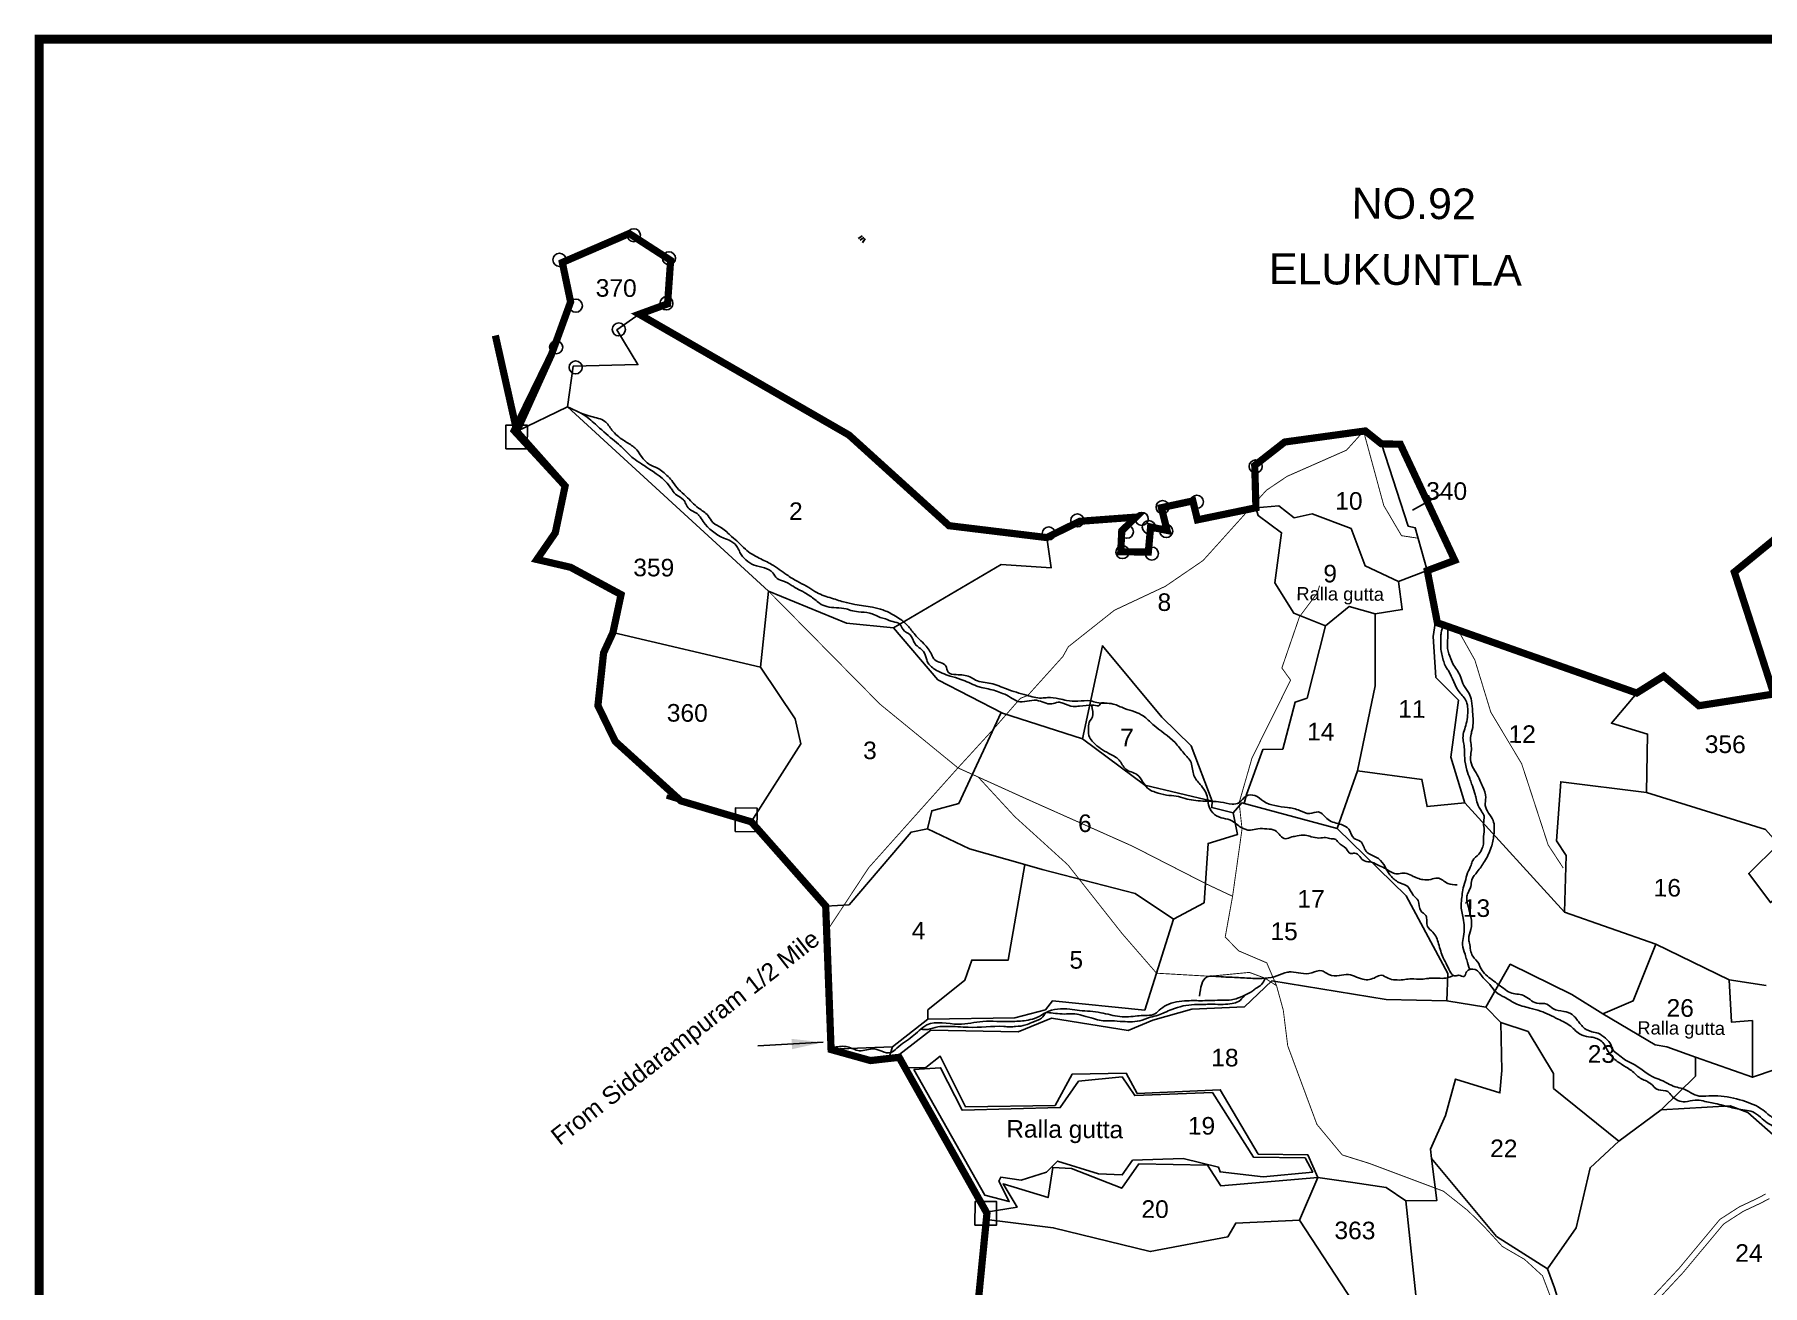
# Model space of a CAD drawing. Header units: feet. Extents: x 810988 to 816268, y 1577255 to 1582517.
# Drawn here: x 810988 to 812906, y 1581128 to 1582517 of the extents above; entities that cross this region are included whole.
import ezdxf
from ezdxf.enums import TextEntityAlignment as Align

# ---------------------------------------------------------------- set-up
doc = ezdxf.new("R2010")
doc.units = ezdxf.units.FT
doc.header["$LTSCALE"] = 15
doc.header["$MEASUREMENT"] = 0
doc.linetypes.add('HIDDEN2', pattern=[0.1875, 0.125, -0.0625])
for name, color, linetype in [('HILL', 17, 'Continuous'), ('PLOT', 7, 'Continuous'), ('PLOT NO', 7, 'Continuous'), ('ROADS', 6, 'HIDDEN2'), ('TANKS-STREAM', 4, 'Continuous'), ('TEXT', 1, 'Continuous'), ('VILLAGE STONES', 240, 'Continuous')]:
    doc.layers.add(name, color=color, linetype=linetype)
doc.layers.add('VILLAGE BOUNDRY', color=5, linetype='HIDDEN2', lineweight=100)
doc.styles.get("Standard").update_dxf_attribs({"font": 'arial.ttf'})
doc.linetypes.add('DOTS', pattern='A,1e-06,-3,["●",Standard,S=3,R=0,X=-1.25,Y=-1.25],-3', length=6.000001)
doc.dimstyles.get("Standard").update_dxf_attribs({"dimtxt": 0.18, "dimasz": 35, "dimexe": 0.18, "dimexo": 0.0625, "dimgap": 0.09, "dimtad": 0, "dimtih": 1, "dimtoh": 1, "dimdec": 4, "dimzin": 0, "dimdsep": 46, "dimtxsty": 'Standard', "dimcen": 0.09, "dimadec": 0, "dimazin": 0, "dimtfac": 1, "dimtdec": 4, "dimtofl": 0, "dimtmove": 0, "dimatfit": 3, "dimfxl": 0, "dimtolj": 1, "dimtzin": 0, "dimarcsym": 0})

msp = doc.modelspace()

# ---------------------------------------------------------------- linework, layer by layer
at = {"layer": 'HILL', "linetype": 'Continuous'}
msp.add_lwpolyline([(811964.3, 1581367.8), (811993.9, 1581370), (812017.9, 1581322.8), (812126.7, 1581325.6), (812147, 1581355.2), (812195.4, 1581359.8), (812209.4, 1581339), (812295.6, 1581342.3), (812341.1, 1581270.8), (812398.4, 1581269.8), (812407, 1581254), (812352.1, 1581248.8), (812304.1, 1581254.2), (812302.5, 1581259.4), (812263, 1581269.3), (812207, 1581267.3), (812195.6, 1581251), (812169.1, 1581252), (812123.8, 1581266.3), (812111.5, 1581254), (812083.4, 1581245.2), (812060.7, 1581248.3), (812058.5, 1581244.1), (812070.2, 1581221.3), (812042.9, 1581228.4), (811964.3, 1581367.8)], dxfattribs=at)
at = {"layer": 'PLOT'}
for points in [[(811659.5, 1582206.6), (811634.6, 1582189.1), (811658, 1582150.7), (811586.3, 1582149.1), (811580, 1582103.9), (811523.4, 1582076.5)], [(811580, 1582103.9), (811803.1, 1581899), (811794, 1581814.8), (811630.3, 1581853.1)], [(812456.7, 1581699.7), (812476.3, 1581794), (812476.1, 1581874.1), (812506.3, 1581878.7), (812502, 1581910), (812534.1, 1581921.9), (812520.7, 1581969.6), (812512.9, 1581971.1), (812483.2, 1582062.7)], [(812502, 1581910), (812465.3, 1581927.2), (812449.6, 1581968.6), (812406.2, 1581984.9), (812386.2, 1581980.4), (812369.3, 1581994), (812343.9, 1581991.7)], [(812343.9, 1581991.7), (812346.4, 1581983.1), (812372.4, 1581964), (812364.8, 1581908.5), (812386, 1581874.6), (812421, 1581860.6), (812447.5, 1581882.1), (812476.1, 1581874.1)], [(811803.1, 1581899), (811889.5, 1581863.4), (811941.8, 1581858.3), (812061.3, 1581928.6), (812116.5, 1581924.9), (812111.8, 1581958.6)], [(812575.8, 1581663.6), (812560.3, 1581714.6), (812568.8, 1581778), (812543.6, 1581803.3), (812540.7, 1581848.8), (812544, 1581870.6)], [(811941.8, 1581858.3), (811991, 1581800.6), (812062.7, 1581763.6), (812151.6, 1581735), (812173.5, 1581838.5), (812239.5, 1581759.3), (812272, 1581727.3), (812295.3, 1581666.1), (812220.5, 1581683.6), (812151.6, 1581735)], [(812421, 1581860.6), (812400.7, 1581780.4), (812387.4, 1581775.7), (812373.6, 1581723.7), (812351.7, 1581723.3), (812333.5, 1581673.2), (812330.9, 1581663.5)], [(811794, 1581814.8), (811832.5, 1581757.5), (811838.9, 1581729.5), (811783.8, 1581643)], [(812686.2, 1581542.8), (812688.4, 1581605.5), (812677.6, 1581621.9), (812682.3, 1581687.5), (812777.3, 1581675.7), (812778.6, 1581740.5), (812738.5, 1581752.5), (812766.5, 1581786)], [(811866.4, 1581549.5), (811892.3, 1581550.8), (811961.2, 1581631.6), (811979.3, 1581635.1), (811984.2, 1581655.2), (812014.1, 1581663.2), (812061, 1581764.5)], [(812318.6, 1581653.1), (812328.4, 1581664.2), (812434, 1581635.5), (812456.7, 1581699.7), (812528.2, 1581690.1), (812533.8, 1581660), (812575.6, 1581663.9), (812686.2, 1581542.8), (812787.9, 1581507), (812762.7, 1581444.1), (812728.8, 1581429.6), (812694.5, 1581451.1), (812626.1, 1581484.8), (812599.1, 1581437.1), (812555.8, 1581444.3), (812556.8, 1581474.4), (812510.6, 1581560.9), (812434, 1581635.5)], [(812777.3, 1581675.7), (812909.3, 1581634.4), (812923.9, 1581618.2), (812890.8, 1581585.7), (812914.9, 1581553.3), (812961.2, 1581589.3), (812972.1, 1581561.4), (812981.6, 1581572.7), (813001.8, 1581572.9), (813007.7, 1581582.8), (813014, 1581563.4), (813029.3, 1581564.8), (813062.6, 1581549.5), (813062.8, 1581534), (813094.2, 1581530.4)], [(812252.5, 1581534.8), (812286.5, 1581553.1), (812290.9, 1581619), (812323.5, 1581629), (812318.6, 1581653.1), (812294.8, 1581658.8), (812295.3, 1581666.1)], [(811979.3, 1581635.1), (812026, 1581613.1), (812087.6, 1581595.7), (812068.8, 1581489.2), (812028.5, 1581489.5), (812021, 1581467.1), (811979.8, 1581434.1), (811979.7, 1581424), (811940.7, 1581393.3), (811936.5, 1581380.2)], [(811979.7, 1581424), (812076.2, 1581425.4), (812110.3, 1581434.1), (812118, 1581444.2), (812220.6, 1581433.9), (812252.5, 1581534.8), (812209.8, 1581563.5), (812106.6, 1581590.2), (812087.6, 1581595.7)], [(812787.9, 1581507), (812869.1, 1581467.6)], [(812555.8, 1581444.3), (812488.3, 1581445.8), (812361.7, 1581466.4), (812331.4, 1581437.7), (812272.8, 1581434.9), (812229.4, 1581422.9), (812202.1, 1581411.3), (812116.9, 1581425), (812079.9, 1581409.9), (811983.1, 1581411.6), (811947.3, 1581383.9), (811945, 1581381.1)], [(812910.3, 1581461.1), (812869.1, 1581467.6), (812871.7, 1581420.7), (812895, 1581422.2), (812895.2, 1581359.4), (812920.2, 1581367.8)], [(812044.7, 1581201.3), (812118.9, 1581192.2), (812226.6, 1581165.8), (812312.8, 1581182.2), (812321.5, 1581197.4), (812392.2, 1581200.8), (812412.8, 1581248.2), (812451.6, 1581242.4), (812488.4, 1581237), (812510.2, 1581222.2), (812544.6, 1581222.4), (812538.8, 1581269.1), (812537.5, 1581279.5), (812554.4, 1581317), (812565.3, 1581357.4), (812614.7, 1581342), (812616.9, 1581366.9), (812615.7, 1581420.1), (812599.1, 1581437.1)], [(812831.7, 1581381.7), (812800.1, 1581393), (812786.9, 1581395.5), (812728.8, 1581429.6)], [(812615.7, 1581420.1), (812645.9, 1581410.1), (812674.2, 1581363.5), (812674.3, 1581346.9), (812746.8, 1581288.3), (812714.7, 1581258.8), (812699.3, 1581192), (812667.4, 1581146.8), (812611, 1581182.5), (812538.8, 1581269.1)], [(811940.7, 1581393.3), (811872.3, 1581390.7)], [(811954.4, 1581370), (811977.4, 1581370.1), (811993.5, 1581382.6), (812021.5, 1581326.7), (812121, 1581328), (812139.9, 1581362.7), (812199.8, 1581363.9), (812212.2, 1581341.4), (812304.3, 1581345.5), (812346.4, 1581274), (812401.7, 1581273.1), (812412.8, 1581248.2), (812304.9, 1581238.8), (812290.1, 1581261.8), (812214.1, 1581263.3), (812194.9, 1581236.2), (812139.3, 1581258), (812118.4, 1581259.3), (812113.3, 1581225.8), (812063.3, 1581241), (812078.9, 1581215.1), (812044.6, 1581209.7)], [(812793.6, 1581323.1), (812831.8, 1581360.6), (812831.7, 1581381.7), (812895.2, 1581359.4)], [(812746.8, 1581288.3), (812793.6, 1581323.1), (812870.1, 1581327.7), (812889.7, 1581320.3), (812924.2, 1581290)], [(812510.2, 1581222.2), (812524.9, 1581082.7), (812451.9, 1581109.6), (812392.2, 1581200.8)], [(812915.9, 1581012.8), (812879.7, 1581023.6), (812799.8, 1580994.2), (812683.2, 1581045.8), (812689.3, 1581079.7), (812675.4, 1581125.7), (812667.4, 1581146.8)]]:
    msp.add_lwpolyline(points, dxfattribs=at)
at = {"layer": 'PLOT NO', "color": 5, "linetype": 'Continuous', "const_width": 10}
msp.add_lwpolyline([(816169.5, 1582512.2), (810993.4, 1582512.2), (810993.4, 1578018.7), (816169.5, 1578018.7)], close=True, dxfattribs=at)
at = {"layer": 'PLOT NO'}
msp.add_lwpolyline([(812517.8, 1581989), (812551, 1582007.5)], dxfattribs=at)
at = {"layer": 'ROADS', "linetype": 'HIDDEN2', "ltscale": 5, "const_width": 1}
for points in [[(812463.4, 1582076.7), (812444.5, 1582055.7), (812378.3, 1582026.5), (812355.5, 1582011.1), (812311.7, 1581962.5), (812306.8, 1581957), (812285.2, 1581933.1), (812243.4, 1581904.5), (812186.8, 1581877.9), (812135.6, 1581837.3), (812129.7, 1581826.6), (812090.7, 1581783.3), (812082.5, 1581780.1)], [(812524, 1581957.9), (812505.5, 1581960.7), (812485.8, 1581994.2), (812470.2, 1582051.6), (812463.4, 1582076.7)], [(811803.1, 1581899), (811926.6, 1581773.7), (812013.2, 1581702.9), (812090, 1581668.1), (812207, 1581615.9), (812289.5, 1581573.7), (812318, 1581560.3), (812328.5, 1581635), (812325.3, 1581664.2), (812339.6, 1581714), (812382.4, 1581800.3), (812372.7, 1581813.8), (812392.3, 1581870.8), (812412.1, 1581897.1), (812414.5, 1581905.2)], [(812685, 1581591.7), (812668.2, 1581617.4), (812656.3, 1581654), (812638.8, 1581707.6), (812604.6, 1581764.7), (812586.9, 1581822.6), (812568.2, 1581855.9)], [(811867.4, 1581521.1), (811914.2, 1581592.1), (812013.2, 1581702.9), (812052.3, 1581745.6), (812082.5, 1581780.1)], [(812318, 1581560.3), (812309.8, 1581515), (812324.8, 1581499.7), (812355.9, 1581486.4), (812366.8, 1581461), (812374.3, 1581433.7), (812379.2, 1581394.3), (812398.2, 1581343.1), (812411.6, 1581307), (812439.7, 1581273.1), (812469.8, 1581263.7), (812518.6, 1581245.4), (812551.9, 1581232.9), (812579, 1581211.4), (812596.3, 1581194.5), (812617.5, 1581171.4), (812642.1, 1581157.1), (812662, 1581138.9), (812676.1, 1581101.5)], [(812781.4, 1581112.7), (812813.8, 1581147.5), (812858.8, 1581201.5), (812880.5, 1581215.5), (812899.5, 1581224.4), (812909.6, 1581229.7)], [(812785.7, 1581107.8), (812818, 1581142.5), (812863.1, 1581196.5), (812884.8, 1581210.5), (812903.8, 1581219.4), (812913.9, 1581224.7)]]:
    msp.add_lwpolyline(points, dxfattribs=at)
at = {"layer": 'ROADS', "linetype": 'DOTS', "ltscale": 0.3, "const_width": 1}
msp.add_lwpolyline([(812035.6, 1581692.8), (812076.3, 1581648.7), (812135.3, 1581595.1), (812195.4, 1581518.9), (812233.6, 1581474.9), (812292.7, 1581471.5), (812336.6, 1581475.8), (812354.2, 1581469.3), (812366.8, 1581461)], dxfattribs=at)
at = {"layer": 'TANKS-STREAM'}
for points in [[(811580, 1582103.9), (811606, 1582093), (811621.3, 1582087.6), (811629.2, 1582078), (811641.9, 1582066.7), (811652.2, 1582060.1), (811656.8, 1582056), (811661.9, 1582048.7), (811670.9, 1582039.8), (811679.7, 1582035.7), (811685.8, 1582031.6), (811696.7, 1582020.3), (811703.2, 1582012), (811711.4, 1582004.4), (811725.2, 1581991.4), (811735.9, 1581982.8), (811741.1, 1581975.4), (811750.6, 1581969.5), (811762, 1581959.7), (811769.7, 1581953.2), (811777.3, 1581945.6), (811792.7, 1581935.7), (811806.4, 1581928.8), (811823.2, 1581917.3), (811834.9, 1581910.1), (811845.2, 1581904.6), (811854.5, 1581898.6), (811871.1, 1581891.9), (811886.3, 1581887.2), (811898.8, 1581884.4), (811918.3, 1581881.2), (811929.9, 1581878.3), (811942, 1581872.4), (811955.5, 1581862.8), (811963.3, 1581853.6), (811968.3, 1581847.7), (811975.5, 1581840.5), (811983.8, 1581829.1), (811987.5, 1581822.8), (811999.7, 1581816.1), (812002.4, 1581809.1), (812011.3, 1581806.4), (812026.4, 1581804), (812032.8, 1581800.4), (812049.8, 1581796.6), (812067.1, 1581790.5), (812089.4, 1581783.6), (812105.9, 1581780.4), (812112.7, 1581780.9), (812125.3, 1581779.7), (812133.8, 1581777.7), (812146.3, 1581776.9), (812160.5, 1581777.2), (812167.3, 1581775.5), (812185.6, 1581773.8), (812198, 1581768.8), (812209.6, 1581765.1), (812218.7, 1581760.6), (812229.6, 1581751.1), (812254.1, 1581730.9), (812263.9, 1581719.1), (812271.9, 1581708.8), (812275.1, 1581694.4), (812281.9, 1581684.6), (812290.3, 1581669.4), (812291.2, 1581661.9), (812295.9, 1581653.1), (812305.2, 1581647.5), (812315.1, 1581645.2), (812326.2, 1581637.6), (812337.8, 1581633.7), (812346.1, 1581635.3), (812356.1, 1581635.1), (812365.2, 1581633.2), (812376.7, 1581624.2), (812383.6, 1581626.2), (812389.6, 1581627.3), (812398.7, 1581628.2), (812405.4, 1581626.5), (812413.9, 1581625), (812421.3, 1581625.4), (812427.4, 1581624.1), (812431.5, 1581623.9), (812435.4, 1581620), (812444, 1581613.2), (812448.8, 1581607.8), (812453.5, 1581608.2), (812464.3, 1581599.5), (812472.3, 1581598.2), (812481, 1581594.2), (812488.3, 1581590.7), (812496.5, 1581586), (812502.2, 1581585.3), (812509.5, 1581586), (812517, 1581583.2), (812529.3, 1581578.8), (812537.9, 1581579.1), (812545.4, 1581580.6), (812557, 1581574.5), (812567.3, 1581573)], [(812163.1, 1581772.7), (812148.2, 1581771.5), (812141.2, 1581771), (812129.7, 1581774.9), (812124.4, 1581775.7), (812117.1, 1581773.9), (812100.5, 1581777.9), (812079.5, 1581776.7), (812071.6, 1581781.2), (812062.8, 1581785.6), (812046.9, 1581790.5), (812039.2, 1581792.1), (812034, 1581793.8), (812016.5, 1581801.2), (812004.4, 1581804.9), (811995.8, 1581808), (811983.8, 1581815.1), (811980.2, 1581819.1), (811978.2, 1581824), (811974.9, 1581832.1), (811965.6, 1581840.5), (811960.1, 1581850.6), (811952.3, 1581856.4), (811948.8, 1581862.4), (811941.1, 1581865.3), (811932.7, 1581868.2), (811927, 1581869.9), (811920.7, 1581872.8), (811915.3, 1581874.7), (811902.8, 1581876.2), (811894.4, 1581877.7), (811889.1, 1581879.4), (811867.5, 1581882), (811859.6, 1581885.6), (811854.5, 1581889.7), (811849.3, 1581893.6), (811843.4, 1581897.2), (811838.4, 1581900), (811830.3, 1581904.5), (811826, 1581907.2), (811820.7, 1581909.8), (811812.5, 1581913.2), (811807.7, 1581919.5), (811787, 1581928.1), (811771.3, 1581942.2), (811768.7, 1581947.6), (811761.1, 1581954.7), (811753.3, 1581958), (811730.6, 1581976.4), (811725.7, 1581983.3), (811723, 1581985.7), (811714.9, 1581990.5), (811711.1, 1581996), (811708.5, 1582000.7), (811701.2, 1582005.7), (811696.1, 1582011.5), (811693.2, 1582015.7), (811668, 1582036.5), (811662.1, 1582040.5), (811652.6, 1582046.9), (811642.5, 1582056.7), (811638.4, 1582060.5), (811629.8, 1582067.7), (811610.8, 1582084.5), (811603.8, 1582090.5), (811594.8, 1582096.9)], [(812551.4, 1581861.8), (812549.6, 1581853), (812549, 1581848.2), (812549, 1581843.3), (812549.2, 1581834.4), (812550.7, 1581827.5), (812554.7, 1581815), (812557.2, 1581811.2), (812570.5, 1581785.9), (812575.1, 1581780.6), (812578.1, 1581774.7), (812578.8, 1581770.6), (812578.8, 1581761.4), (812577.4, 1581752), (812573.7, 1581736.2), (812574.7, 1581729.4), (812575.6, 1581714.2), (812578.1, 1581700.4), (812581.3, 1581691), (812583.3, 1581685.3), (812586.6, 1581675.6), (812587.8, 1581670.8), (812589.8, 1581663.4), (812594.3, 1581654.7), (812597.1, 1581649.1), (812596.5, 1581641), (812597.2, 1581634.4), (812596.4, 1581624.3), (812596.6, 1581619.7), (812595, 1581613.8), (812591.2, 1581607), (812584.5, 1581600.1), (812582.7, 1581594.8), (812578.8, 1581586.3), (812576.2, 1581576.6), (812573.5, 1581567.5), (812572.5, 1581559.1), (812571.6, 1581550.7), (812573.8, 1581536.1), (812574.4, 1581515.8), (812573.1, 1581506.7), (812576.1, 1581495.9), (812577.8, 1581489.6), (812581.3, 1581479.1)], [(814045.2, 1581698.3), (814038.3, 1581689.7), (814038.3, 1581684.4), (814034.6, 1581679.4), (814026.4, 1581672.8), (814014.6, 1581667), (814007.1, 1581660.3), (814002.2, 1581653.3), (814003.7, 1581645.7), (813999.4, 1581640.3), (813995.1, 1581634.6), (813990.9, 1581631), (813986.6, 1581628.6), (813984.3, 1581624.2), (813982.9, 1581620.1), (813981.6, 1581616.1), (813979.4, 1581612.5), (813968.4, 1581609.9), (813959.3, 1581605.1), (813937.9, 1581598.7), (813932.2, 1581593.7), (813929.7, 1581589.8), (813927, 1581581.8), (813924.3, 1581578.3), (813919.2, 1581572.7), (813916.4, 1581569.5), (813912.3, 1581563.9), (813909, 1581559.2), (813904.9, 1581554.4), (813898.4, 1581549.4), (813892.9, 1581545.8), (813887.8, 1581541.2), (813884.3, 1581534.4), (813876.3, 1581525.5), (813873, 1581522.5), (813862.1, 1581518.1), (813854.6, 1581517.4), (813851.1, 1581514.4), (813849.2, 1581510.3), (813847.2, 1581506.5), (813841.9, 1581504.3), (813827.2, 1581487.6), (813824.6, 1581471.6), (813828.6, 1581458.8), (813828.1, 1581452.1), (813826.4, 1581444.6), (813820.8, 1581433.8), (813810.4, 1581429.9), (813799.5, 1581424.2), (813793.5, 1581419.7), (813785.8, 1581415.8), (813775, 1581410.2), (813759.1, 1581400.3), (813741.9, 1581397), (813734.9, 1581392.8), (813717.1, 1581381.1), (813700.8, 1581374.8), (813695.3, 1581370.4), (813684.1, 1581358.9), (813675.8, 1581351.7), (813671.3, 1581346.7), (813663.4, 1581331.8), (813656.3, 1581324.8), (813651.7, 1581320.1), (813650.3, 1581310.3), (813647.3, 1581302.6), (813645.1, 1581293.2), (813643.9, 1581277.7), (813640.8, 1581264.8), (813631.5, 1581259.4), (813619.8, 1581250.7), (813619.1, 1581245.4), (813614.5, 1581239.4), (813612, 1581237.6), (813600.4, 1581236.6), (813576, 1581230.8), (813561.1, 1581228.5), (813555.7, 1581224.6), (813548.6, 1581217.4), (813538.4, 1581209.6), (813533.4, 1581203.3), (813519.8, 1581206.8), (813518.2, 1581209.1), (813508.3, 1581217.3), (813498.4, 1581225.8), (813493.8, 1581232.7), (813478.8, 1581242), (813470.8, 1581250.2), (813457.3, 1581258.1), (813448.6, 1581267.7), (813422.3, 1581264.4), (813415.2, 1581264.8), (813413.8, 1581261.9), (813409.3, 1581259.6), (813404.5, 1581258.5), (813398.8, 1581258.1), (813394.3, 1581254.1), (813390.3, 1581249.2), (813387.2, 1581245.6), (813384.6, 1581242.6), (813372.8, 1581239.7), (813365.7, 1581232.1), (813362.6, 1581227), (813354.1, 1581219.3), (813349.6, 1581214.2), (813341.7, 1581205.6), (813335.8, 1581200.4), (813331.5, 1581199.2), (813325.1, 1581197), (813319.8, 1581192.6), (813318.3, 1581189.2), (813317.2, 1581187.3), (813314.6, 1581185), (813310.3, 1581182), (813306.3, 1581179.1), (813304.7, 1581178.2), (813299.5, 1581171.4), (813296.1, 1581164), (813293.2, 1581159.7), (813283.8, 1581155.3), (813278.5, 1581153.1), (813270.8, 1581152.6), (813264.3, 1581158.5), (813260.9, 1581161.4), (813255.6, 1581164.1), (813245.8, 1581165), (813235.3, 1581170.1), (813228.7, 1581174.3), (813219.7, 1581175.7), (813211.8, 1581179.9), (813204.9, 1581182.3), (813194.7, 1581183.2), (813189.6, 1581185.3), (813179.8, 1581189), (813166, 1581193.9), (813155.5, 1581201.3), (813145.8, 1581205.7), (813115.8, 1581212.5), (813107.2, 1581212.3), (813095.3, 1581216.5), (813074.6, 1581223.7), (813060.7, 1581227.3), (813052.6, 1581234.2), (813041.5, 1581237.5), (813035.6, 1581243.9), (813022.9, 1581248.3), (813017.5, 1581251.2), (813006.5, 1581256.5), (812994.4, 1581273.3), (812984.5, 1581281.6), (812972.5, 1581287.3), (812962.5, 1581292.1), (812953.1, 1581297.3), (812943.1, 1581302.5), (812928.8, 1581311.5), (812919.4, 1581313.8), (812914, 1581317), (812906.4, 1581323.1), (812884.2, 1581333.4), (812856.7, 1581338.7), (812843.1, 1581338.5), (812835.9, 1581338.4), (812817.6, 1581346.7), (812809.2, 1581348.8), (812800.9, 1581352.5), (812795.5, 1581355.4), (812786.8, 1581358.7), (812764.3, 1581373), (812752.7, 1581379.4), (812746, 1581384.6), (812740.4, 1581389.4), (812736.7, 1581397.6), (812731.8, 1581402.7), (812723.7, 1581408.2), (812716.8, 1581409.8), (812706.5, 1581415.6), (812699.1, 1581424.8), (812695, 1581428.9), (812685.7, 1581432.5), (812673.5, 1581435.6), (812666.8, 1581440.6), (812655.6, 1581441.7), (812640.8, 1581450.1), (812626, 1581453.3), (812618.7, 1581458.1), (812604.2, 1581468.9), (812592.9, 1581481.7), (812591.3, 1581485.5), (812584.6, 1581493.7), (812580.9, 1581508.3), (812580.1, 1581513.3), (812582.6, 1581523.3), (812578.8, 1581551.8), (812578.1, 1581560.3), (812578.9, 1581563), (812582.3, 1581571), (812583.6, 1581578.6), (812589.6, 1581587.5), (812597.5, 1581598.9), (812605.1, 1581614.7), (812607.9, 1581628.5), (812607.1, 1581644.5), (812598.5, 1581661), (812599, 1581669.9), (812595.5, 1581682.4), (812592.5, 1581689.1), (812588.3, 1581697.3), (812583, 1581707.2), (812582.3, 1581717.2), (812583.1, 1581724.8), (812582.1, 1581733), (812582.7, 1581740.4), (812584, 1581745.2), (812584.4, 1581765.2), (812583.2, 1581777.4), (812580.5, 1581785.6), (812574.7, 1581794.3), (812571.2, 1581803.3), (812567.9, 1581810.2), (812563.6, 1581816.6), (812560.1, 1581824), (812556.6, 1581835.4), (812556.6, 1581842.5), (812557, 1581859.9), (812557, 1581860.1)], [(812176, 1581774.7), (812172.2, 1581774.9), (812169.4, 1581771.9), (812162.7, 1581772.6), (812163, 1581762), (812158.9, 1581753.5), (812158.1, 1581745.1), (812159.1, 1581737.1), (812163.5, 1581731.1), (812180.6, 1581719), (812192, 1581711.6), (812199.4, 1581701.5), (812211.9, 1581695.5), (812218.5, 1581687.1), (812225.8, 1581678.7), (812232.1, 1581676), (812244.8, 1581672.6), (812255.3, 1581671.6), (812265.3, 1581668.9), (812274.6, 1581667), (812295.3, 1581665.7), (812304.5, 1581664.9), (812317.6, 1581662.7), (812325, 1581664.2), (812333, 1581671.5), (812342.6, 1581672.2), (812352.4, 1581665.8), (812378.9, 1581658.9), (812392.4, 1581655.6), (812403.7, 1581652.1), (812413.2, 1581653.9), (812423.9, 1581645.6), (812438.9, 1581639.9), (812446.9, 1581634.8), (812452.9, 1581624.5), (812459.8, 1581621.3), (812466.3, 1581610.1), (812471, 1581606.7), (812482.3, 1581600.1), (812488.6, 1581590.5), (812494.2, 1581582.3), (812503.8, 1581575.1), (812512.4, 1581571), (812518.5, 1581561.6), (812523.8, 1581555.5), (812526.9, 1581544.2), (812532.5, 1581538.8), (812534.2, 1581526.9), (812540.3, 1581520.5), (812546.6, 1581507.5), (812551.8, 1581492), (812556.2, 1581483.2), (812565.4, 1581471.9), (812569, 1581472.6), (812574.9, 1581471.3), (812577.7, 1581476.3), (812587.1, 1581479), (812596.2, 1581469.8), (812604.4, 1581461.3), (812610.5, 1581453.7), (812619.7, 1581448.3), (812631.4, 1581441.5), (812648, 1581436.1), (812659.7, 1581432.8), (812679.3, 1581423.9), (812693.3, 1581416), (812694.7, 1581414.8), (812705.9, 1581406), (812715.7, 1581404), (812727.7, 1581399.2), (812735.8, 1581386.3), (812745, 1581377), (812754.7, 1581370.7), (812760.7, 1581366.7), (812770.5, 1581358.5), (812781.7, 1581352.4), (812790.7, 1581345.4), (812801, 1581343.5), (812805.7, 1581338.4), (812820.2, 1581332.2), (812831.3, 1581334), (812840.2, 1581333), (812855.7, 1581329.7), (812865.1, 1581327.4), (812879.9, 1581324), (812897.4, 1581319.9), (812905.9, 1581313.3), (812921.7, 1581303.8), (812934, 1581300.8), (812941.1, 1581296.3), (812951.1, 1581293.4), (812962.4, 1581286.2), (812975.3, 1581278), (812989.5, 1581263.5), (812999, 1581254.8), (813017.4, 1581237.5), (813035, 1581233.6), (813038.9, 1581231), (813056.6, 1581219.4), (813073, 1581215.6), (813083.6, 1581210), (813101.1, 1581206.1), (813117.6, 1581203.6), (813136, 1581199.7), (813152.7, 1581188.4), (813159.6, 1581183.7), (813188, 1581177.7), (813209.9, 1581172.4), (813237.2, 1581162.4), (813248.7, 1581159.6), (813258.1, 1581149.9), (813272, 1581145.4), (813279.9, 1581145.3), (813299, 1581160.5), (813308.8, 1581169.9), (813322.9, 1581179.1), (813328.8, 1581188.3), (813335.4, 1581191.3), (813346.6, 1581196.4), (813353, 1581207.8), (813359.2, 1581217.9), (813366.5, 1581224.4), (813375.3, 1581233.4), (813385.6, 1581234.9), (813394.6, 1581240.2), (813401.9, 1581248.8), (813412.1, 1581253.4), (813428.3, 1581255.9), (813438.8, 1581257.9), (813454, 1581253.9), (813469.1, 1581240), (813472.4, 1581234), (813487.5, 1581223), (813496.5, 1581217.3), (813505.4, 1581205.6), (813515.4, 1581199.8), (813530.7, 1581194.5), (813540.5, 1581198.1), (813544.4, 1581204.8), (813560, 1581212.7), (813574.9, 1581221.1), (813586.9, 1581225.4), (813615.5, 1581229.3), (813624, 1581230.4), (813627.3, 1581222.5), (813629.1, 1581206.4), (813626.5, 1581190.8), (813619.8, 1581178.9), (813615.2, 1581156.1), (813611.2, 1581147.3), (813606.4, 1581113.7), (813595.9, 1581106.2), (813592.8, 1581093), (813592.7, 1581073.4), (813591.5, 1581058.8), (813580.8, 1581051.2), (813575, 1581039.6), (813565.7, 1581032.8), (813557.5, 1581021.4), (813544.8, 1581001.6), (813537.8, 1580990), (813534.4, 1580974.5), (813528.8, 1580957.6), (813518, 1580949.1), (813515.7, 1580938.8), (813508.8, 1580934.8), (813499.6, 1580929), (813469.9, 1580925.1), (813456.8, 1580919.4), (813449.3, 1580919.3), (813431, 1580916.3), (813422.1, 1580904.7), (813406.5, 1580903.5), (813396.6, 1580895.8), (813370.9, 1580886.7), (813355, 1580883.7), (813345.9, 1580876.9), (813326.1, 1580870.6), (813301.2, 1580869.3), (813285.2, 1580870.6), (813278.2, 1580858.5), (813254.5, 1580857.8), (813232.7, 1580854.3), (813209.3, 1580854.7), (813189.8, 1580858.3), (813167, 1580855.6), (813135.7, 1580853.4), (813108.7, 1580855.8), (813080.6, 1580840.9), (813070.9, 1580832.9), (813056.8, 1580821), (813047.8, 1580808.4), (813029.1, 1580790.9), (813014.9, 1580769.8), (813002, 1580753.7), (812988.5, 1580736.2), (812977.9, 1580720.4), (812969.8, 1580712.2), (812954.5, 1580699.1), (812941.2, 1580686.7), (812926.5, 1580682.5), (812904.3, 1580680.2), (812885.1, 1580675), (812871, 1580669), (812850.8, 1580664.3), (812836.5, 1580658.1), (812805.1, 1580652.5), (812785.3, 1580649.3), (812777.8, 1580641.8), (812769.2, 1580617.5), (812756.8, 1580601.6), (812739.1, 1580593.4), (812725.4, 1580582.8), (812716.4, 1580579), (812694.7, 1580572.7), (812672, 1580560.1), (812655.2, 1580552.5), (812642.5, 1580545.2), (812618.9, 1580533.2), (812587.9, 1580513.1), (812573.6, 1580506.6), (812550.7, 1580493.8), (812544.6, 1580485.5), (812531.6, 1580473.8), (812521.7, 1580464), (812506.3, 1580444.5), (812496.9, 1580429.4), (812490, 1580418.3), (812485.5, 1580411.8), (812470.5, 1580401.4), (812459.8, 1580392.8), (812449.8, 1580380.3), (812442.7, 1580368.5), (812434.1, 1580357.3), (812429, 1580346.6), (812423.4, 1580334.7), (812419.5, 1580334.3), (812416.4, 1580327.5), (812408.8, 1580327.2), (812394.7, 1580325.5), (812372.7, 1580325.6), (812334.8, 1580330.7), (812325.1, 1580333.3), (812309.7, 1580336), (812286.8, 1580338.1), (812271.7, 1580331), (812260.5, 1580316), (812261.2, 1580310.5), (812251.8, 1580294.8), (812246.2, 1580282.3), (812231.2, 1580258.3), (812231.4, 1580250.2), (812221.7, 1580235.5), (812216, 1580224), (812206.3, 1580212.3), (812195.5, 1580184.3), (812196.2, 1580177.1), (812192.4, 1580172.9)], [(814085.3, 1581676.1), (814078.4, 1581665.3), (814062.1, 1581658.9), (814050.3, 1581651.2), (814026.9, 1581637), (814021.4, 1581626.8), (814016.7, 1581613), (814007.9, 1581605.8), (813966.8, 1581589.4), (813953.7, 1581584.8), (813940.9, 1581574), (813935.3, 1581568), (813923.8, 1581558.1), (813902.5, 1581546.6), (813895.2, 1581538.8), (813886.5, 1581533.3), (813884, 1581528.4), (813879.4, 1581525.6), (813859.8, 1581512.4), (813850.9, 1581504.9), (813844.2, 1581496.5), (813837.5, 1581488.8), (813832.8, 1581482.9), (813834.6, 1581472.3), (813833.1, 1581465.6), (813831.2, 1581450.8), (813829.8, 1581442.7), (813827.4, 1581436.1), (813819.1, 1581427.7), (813806.8, 1581421.3), (813799.6, 1581419), (813777.3, 1581407.5), (813765.8, 1581400.6), (813753.6, 1581394.2), (813744.7, 1581390.2), (813737.6, 1581382.4), (813737.6, 1581376.7), (813735.1, 1581372.6), (813729.3, 1581370.1), (813723.4, 1581363.6), (813720.3, 1581354.8), (813708, 1581345.2), (813703.3, 1581336.4), (813692.9, 1581313.7), (813689.9, 1581308.4), (813683.6, 1581298.3), (813673.8, 1581285.8), (813663.5, 1581252.7), (813661.3, 1581246), (813659.5, 1581238.2), (813659.6, 1581229), (813660.1, 1581221.5), (813652.8, 1581210.9), (813635.8, 1581192.4), (813627.3, 1581169.9), (813625.8, 1581161.2), (813621.6, 1581154.1), (813617.7, 1581145.8), (813615.1, 1581134.7), (813613.1, 1581118.9), (813605.7, 1581103.2), (813602.1, 1581098), (813600.9, 1581091.1), (813600.3, 1581081.5), (813598.5, 1581072.7), (813598.8, 1581064.2), (813598.8, 1581059.5), (813597.1, 1581052.9), (813587.7, 1581043.9), (813580.3, 1581037.2), (813570.2, 1581025.2), (813563.8, 1581019.4), (813554.6, 1581007.2), (813550.1, 1580997.4), (813544.3, 1580988.5), (813546, 1580969.9), (813545.1, 1580965.4), (813541.6, 1580960.8), (813537.9, 1580956.4), (813531.5, 1580948.4), (813526.3, 1580945), (813520.9, 1580938.6), (813517.1, 1580936.4), (813513.3, 1580933.9), (813507, 1580929.3), (813502.8, 1580925.5), (813496.7, 1580923), (813482.8, 1580913.1), (813466.9, 1580915.3), (813455.9, 1580911.9), (813429.5, 1580905), (813417.2, 1580895.2), (813409, 1580891.7), (813402.7, 1580889), (813390.8, 1580886.3), (813367.8, 1580878.8), (813360.4, 1580874.2), (813344, 1580867.8), (813334.7, 1580866.1), (813309.8, 1580856.1), (813293.8, 1580855.5), (813283.9, 1580854.7), (813274.1, 1580854), (813258.1, 1580852.4), (813246.4, 1580851), (813235.1, 1580848.1), (813211.9, 1580846), (813200.5, 1580844.3), (813182.4, 1580843.4), (813149.9, 1580841.3), (813113.7, 1580845.6), (813097.5, 1580840.6), (813087.9, 1580836.4), (813075.6, 1580830.4), (813064.1, 1580823.6), (813057.1, 1580811.6), (813029.9, 1580771.7), (813024, 1580766.4), (813016.3, 1580757.2), (813005.4, 1580744), (812994.4, 1580731.9), (812985.3, 1580722.1), (812972.8, 1580706.3), (812969.7, 1580698), (812947.6, 1580683.3), (812936.1, 1580678.5), (812926.3, 1580677), (812912.2, 1580669.5), (812895.7, 1580664.6), (812879.8, 1580662.4), (812862.7, 1580658.2), (812853.2, 1580653.6), (812839.9, 1580649.4), (812828.8, 1580647.1), (812791, 1580644.5), (812787.6, 1580640.2), (812777.2, 1580629.4), (812773.7, 1580618.9), (812769.3, 1580607.9), (812763.7, 1580599.4), (812756.2, 1580591.5), (812738.8, 1580577.7), (812726.3, 1580572.3), (812718.8, 1580568.7), (812703.5, 1580561), (812697.3, 1580555.4), (812685.5, 1580548.7), (812673.4, 1580544.5), (812666.6, 1580540.8), (812658.8, 1580537.7), (812652.9, 1580533.4), (812623.4, 1580523.1), (812611.1, 1580516.1), (812600.1, 1580511.2), (812592.4, 1580507.4), (812587.8, 1580505.6), (812581.1, 1580500.9), (812575.1, 1580497.1), (812569.8, 1580495), (812554.2, 1580485), (812533.8, 1580466.3), (812527.3, 1580457.4), (812520.6, 1580451.3), (812517.1, 1580446.8), (812517, 1580441.6), (812513.8, 1580434.9), (812506.8, 1580431.1), (812502.3, 1580426.3), (812489.5, 1580411.3), (812482.1, 1580405.2), (812477.1, 1580400.5), (812471.3, 1580396.3), (812466.6, 1580390.3), (812461.3, 1580383.5), (812456, 1580373.4), (812449.6, 1580361.3), (812447.8, 1580355.3), (812438.4, 1580343.2), (812430.9, 1580333.6), (812426.2, 1580315.7), (812425.1, 1580306.8), (812422.3, 1580302.9), (812419.7, 1580297), (812420.4, 1580296.5)], [(812563, 1581472.4), (812556.7, 1581469.9), (812539.7, 1581469.5), (812535.3, 1581469.2), (812527.4, 1581468.3), (812516.5, 1581468.6), (812514.9, 1581468.6), (812507.3, 1581467.6), (812498.6, 1581467.5), (812490.5, 1581469.3), (812483.1, 1581472.7), (812476.7, 1581470.4), (812469.8, 1581467.9), (812462.4, 1581468.2), (812444.2, 1581473.5), (812433.8, 1581471.8), (812422.1, 1581474.9), (812417.2, 1581477.7), (812405.8, 1581475.3), (812393.8, 1581474.8), (812383.1, 1581476.4), (812379, 1581476), (812367.2, 1581472), (812340.5, 1581469.1), (812322.4, 1581470.2), (812302.8, 1581471.1), (812289.8, 1581470.7), (812281.2, 1581449.4)], [(812354.2, 1581469.3), (812350.1, 1581462.2), (812344.1, 1581458.1), (812340.3, 1581455.3), (812331.5, 1581450.4), (812323.5, 1581447.1), (812316.7, 1581445.4), (812306.8, 1581444.9), (812284.5, 1581444.4), (812267.6, 1581444.3), (812244.6, 1581439.4), (812236.6, 1581433.8), (812230, 1581428.9), (812221, 1581428.1), (812212.3, 1581427.4), (812193, 1581426.8), (812171.8, 1581431), (812159.9, 1581432.6), (812148.2, 1581433.5), (812137.3, 1581434.9), (812111, 1581431.4), (812100.6, 1581425.6), (812091, 1581422.9), (812082.7, 1581421.7), (812074.2, 1581421.4), (812056.2, 1581421.4), (812040.9, 1581421.3), (812013.8, 1581418.3), (811978.8, 1581417.4), (811970.1, 1581411.1), (811962.4, 1581404.5), (811945.5, 1581391.7), (811938.6, 1581386.7), (811928.7, 1581388.2), (811920.1, 1581390.8), (811903.6, 1581388.8), (811890.5, 1581393.2), (811876.4, 1581392.7)], [(812331.1, 1581450.3), (812324.4, 1581443.4), (812317.5, 1581441.3), (812307.7, 1581440.2), (812295.9, 1581440.4), (812288.4, 1581440.3), (812263, 1581438.5), (812250.5, 1581434.6), (812242.6, 1581431.3), (812235.3, 1581428.2), (812226.5, 1581426), (812214.9, 1581422), (812204.2, 1581421), (812193.1, 1581421.4), (812180.6, 1581422.1), (812172.3, 1581422.3), (812163.8, 1581424.6), (812152.4, 1581427.5), (812147.5, 1581429), (812128.8, 1581429.6), (812118.8, 1581430.6), (812110.9, 1581431.4)], [(812110.9, 1581431.4), (812106, 1581425.1), (812095.2, 1581420.2), (812088.4, 1581417.4), (812077.1, 1581415.7), (812071, 1581415.3), (812064.2, 1581415.7), (812024.6, 1581414.8), (812013.2, 1581415.5), (812000.5, 1581415.8), (811990.9, 1581415.4), (811979.7, 1581412.5), (811972, 1581412.7)]]:
    msp.add_spline(points, degree=3, dxfattribs=at)
at = {"layer": 'VILLAGE BOUNDRY', "lineweight": -3, "ltscale": 5, "const_width": 8}
for points in [[(812026.1, 1581012.5), (812044.7, 1581201.3), (812045.4, 1581208.3), (811947.9, 1581381.5), (811916.1, 1581377.9), (811872.4, 1581390.1), (811866.4, 1581549.5), (811783.8, 1581643), (811705.7, 1581666.2), (811632.9, 1581732.2), (811613.6, 1581772), (811619.9, 1581830.6), (811630.3, 1581853.1), (811639.3, 1581895.3), (811583.3, 1581925.6), (811545.9, 1581934.3), (811566.3, 1581963.9), (811577.2, 1582015.9), (811520.7, 1582077.3), (811562, 1582161.8), (811583.3, 1582220.3), (811574.1, 1582264.1), (811648.3, 1582296.2), (811694.3, 1582266.4), (811690.9, 1582218.1), (811659.5, 1582206.6), (811892.2, 1582072.5), (812003.3, 1581971.8), (812111.8, 1581958.6), (812148.4, 1581976.7), (812210.6, 1581981.3), (812195, 1581966), (812193.9, 1581942.8), (812224.5, 1581942.6), (812227, 1581970.3), (812245.3, 1581966.6), (812239, 1581991.8), (812273.9, 1581999.3), (812279, 1581978.3), (812343.9, 1581991.7), (812342.6, 1582038.7), (812375.8, 1582064.7), (812465.3, 1582077), (812483.2, 1582062.7), (812504.2, 1582062.2), (812564.6, 1581933.3), (812534.1, 1581921.9), (812545.3, 1581864), (812766.5, 1581786), (812796.5, 1581804.8), (812835.5, 1581771.9), (812918.7, 1581784.9), (812874.9, 1581920.3), (812941.7, 1581974.9)], [(812026.1, 1581012.5), (812044.7, 1581201.3), (812045.4, 1581208.3), (811947.9, 1581381.5), (811916.1, 1581377.9), (811872.4, 1581390.1), (811866.4, 1581549.5), (811783.8, 1581643), (811705.7, 1581666.2), (811632.9, 1581732.2), (811613.6, 1581772), (811619.9, 1581830.6), (811630.3, 1581853.1), (811639.3, 1581895.3), (811583.3, 1581925.6), (811545.9, 1581934.3), (811566.3, 1581963.9), (811577.2, 1582015.9), (811523.4, 1582076.5), (811562, 1582161.8), (811583.3, 1582220.3), (811574.1, 1582264.1), (811648.3, 1582296.2), (811694.3, 1582266.4), (811690.9, 1582218.1), (811659.5, 1582206.6), (811892.2, 1582072.5), (812003.3, 1581971.8), (812111.8, 1581958.6), (812148.4, 1581976.7), (812210.6, 1581981.3), (812195, 1581966), (812193.9, 1581942.8), (812224.5, 1581942.6), (812227, 1581970.3), (812245.3, 1581966.6), (812239, 1581991.8), (812273.9, 1581999.3), (812279, 1581978.3), (812343.9, 1581991.7), (812342.6, 1582038.7), (812375.8, 1582064.7), (812465.3, 1582077), (812483.2, 1582062.7), (812504.2, 1582062.2), (812564.6, 1581933.3), (812534.1, 1581921.9), (812545.3, 1581864), (812766.5, 1581786), (812796.5, 1581804.8), (812835.5, 1581771.9), (812918.7, 1581784.9), (812874.9, 1581920.3), (812941.7, 1581974.9)], [(811523.7, 1582076.3), (811499.8, 1582183)]]:
    msp.add_lwpolyline(points, dxfattribs=at)
at = {"layer": 'VILLAGE BOUNDRY'}
msp.add_lwpolyline([(811909.3, 1582287.6), (811904.2, 1582292.8)], dxfattribs=at)
at = {"layer": 'VILLAGE BOUNDRY', "lineweight": -3, "ltscale": 25, "const_width": 4.85}
msp.add_lwpolyline([(811705.7, 1581666.2), (811689.7, 1581671.1)], dxfattribs=at)
at = {"layer": 'VILLAGE STONES'}
for points in [[(811511.3, 1582057.2), (811535.2, 1582057), (811535.4, 1582083.3), (811511.5, 1582083.5)], [(811766.1, 1581632.1), (811790, 1581631.9), (811790.2, 1581658.2), (811766.3, 1581658.4)], [(812032, 1581195.1), (812055.9, 1581195), (812056, 1581221.3), (812032.2, 1581221.4)]]:
    msp.add_lwpolyline(points, close=True, dxfattribs=at)
for centre in [(811653.5, 1582294.3), (811570.9, 1582267), (811692.5, 1582268.7), (811689.6, 1582218.7), (811589.1, 1582216.1), (811636.8, 1582189.7), (811567.3, 1582169.9), (811588.9, 1582147.6), (812343.6, 1582037.6), (812240.3, 1581992.5), (812278.4, 1581998.3), (812145.7, 1581977.7), (812217.2, 1581979.3), (812225, 1581970.3), (812113.9, 1581963.2), (812200.6, 1581965.1), (812244.4, 1581965.9), (812195.7, 1581942.5), (812228.4, 1581940.8)]:
    msp.add_circle(centre, 7.25, dxfattribs=at)

# ---------------------------------------------------------------- texts
at = {"layer": 'PLOT NO'}
for s, height, p in [('370', 19.52, (811633.9, 1582235.7)), ('340', 19.52, (812555.6, 1582010.3)), ('2', 19.5, (811833.3, 1581987.9)), ('10', 19.52, (812447.1, 1581999.3)), ('359', 19.52, (811675.6, 1581925.3)), ('9', 19.5, (812426.3, 1581918.6)), ('8', 19.5, (812242.3, 1581886.9)), ('360', 19.52, (811712.8, 1581763.9)), ('11', 19.52, (812517.1, 1581768.3)), ('7', 19.5, (812200.8, 1581736.6)), ('14', 19.52, (812415.9, 1581743.1)), ('12', 19.52, (812639.4, 1581740.4)), ('3', 19.5, (811915.5, 1581722.3)), ('6', 19.5, (812154.1, 1581641.4)), ('16', 19.52, (812800.5, 1581569.8)), ('17', 19.52, (812405.1, 1581557.5)), ('13', 19.52, (812588.7, 1581547.2)), ('4', 19.5, (811969.5, 1581522.2)), ('15', 19.52, (812375.2, 1581521.4)), ('5', 19.5, (812144.5, 1581489.7)), ('26', 19.52, (812814.8, 1581436.3)), ('18', 19.52, (812309.5, 1581381.2)), ('23', 19.52, (812727.3, 1581385.2)), ('19', 19.52, (812283.5, 1581305.5)), ('22', 19.52, (812619, 1581280.4)), ('20', 19.52, (812232, 1581213)), ('363', 19.52, (812453.8, 1581189.3)), ('24', 19.52, (812891.1, 1581164.2))]:
    msp.add_text(s, height=height, rotation=359.5921, dxfattribs=at).set_placement(p, align=Align.MIDDLE_CENTER)
for s, height, rotation, p in [('356', 19.52, 359.5921, (812842, 1581719.5)), ('From Siddarampuram 1/2 Mile ', 19.516, 37.9367, (811571.2, 1581282.8))]:
    msp.add_text(s, height=height, rotation=rotation, dxfattribs=at).set_placement(p)
at = {"layer": 'TEXT'}
for s, p in [('NO.92', (812450, 1582312.9)), ('ELUKUNTLA', (812358.1, 1582240.2))]:
    msp.add_text(s, height=34.15, rotation=359.5921, dxfattribs=at).set_placement(p)
at = {"layer": 'TEXT', "color": 7}
for height, p in [(14.562, (812388.7, 1581889.1)), (14.562, (812767.2, 1581407)), (19.416, (812066.8, 1581292.5))]:
    msp.add_text('Ralla gutta', height=height, rotation=359.5921, dxfattribs=at).set_placement(p)

# ---------------------------------------------------------------- leaders
at = {"layer": 'VILLAGE BOUNDRY', "linetype": 'Continuous'}
msp.add_leader([(811863.7, 1581398.2), (811791, 1581394.1)], dimstyle='Standard', override={"dimgap": 0.09, "dimtad": 0}, dxfattribs=at)

doc.saveas('drawing.dxf')
